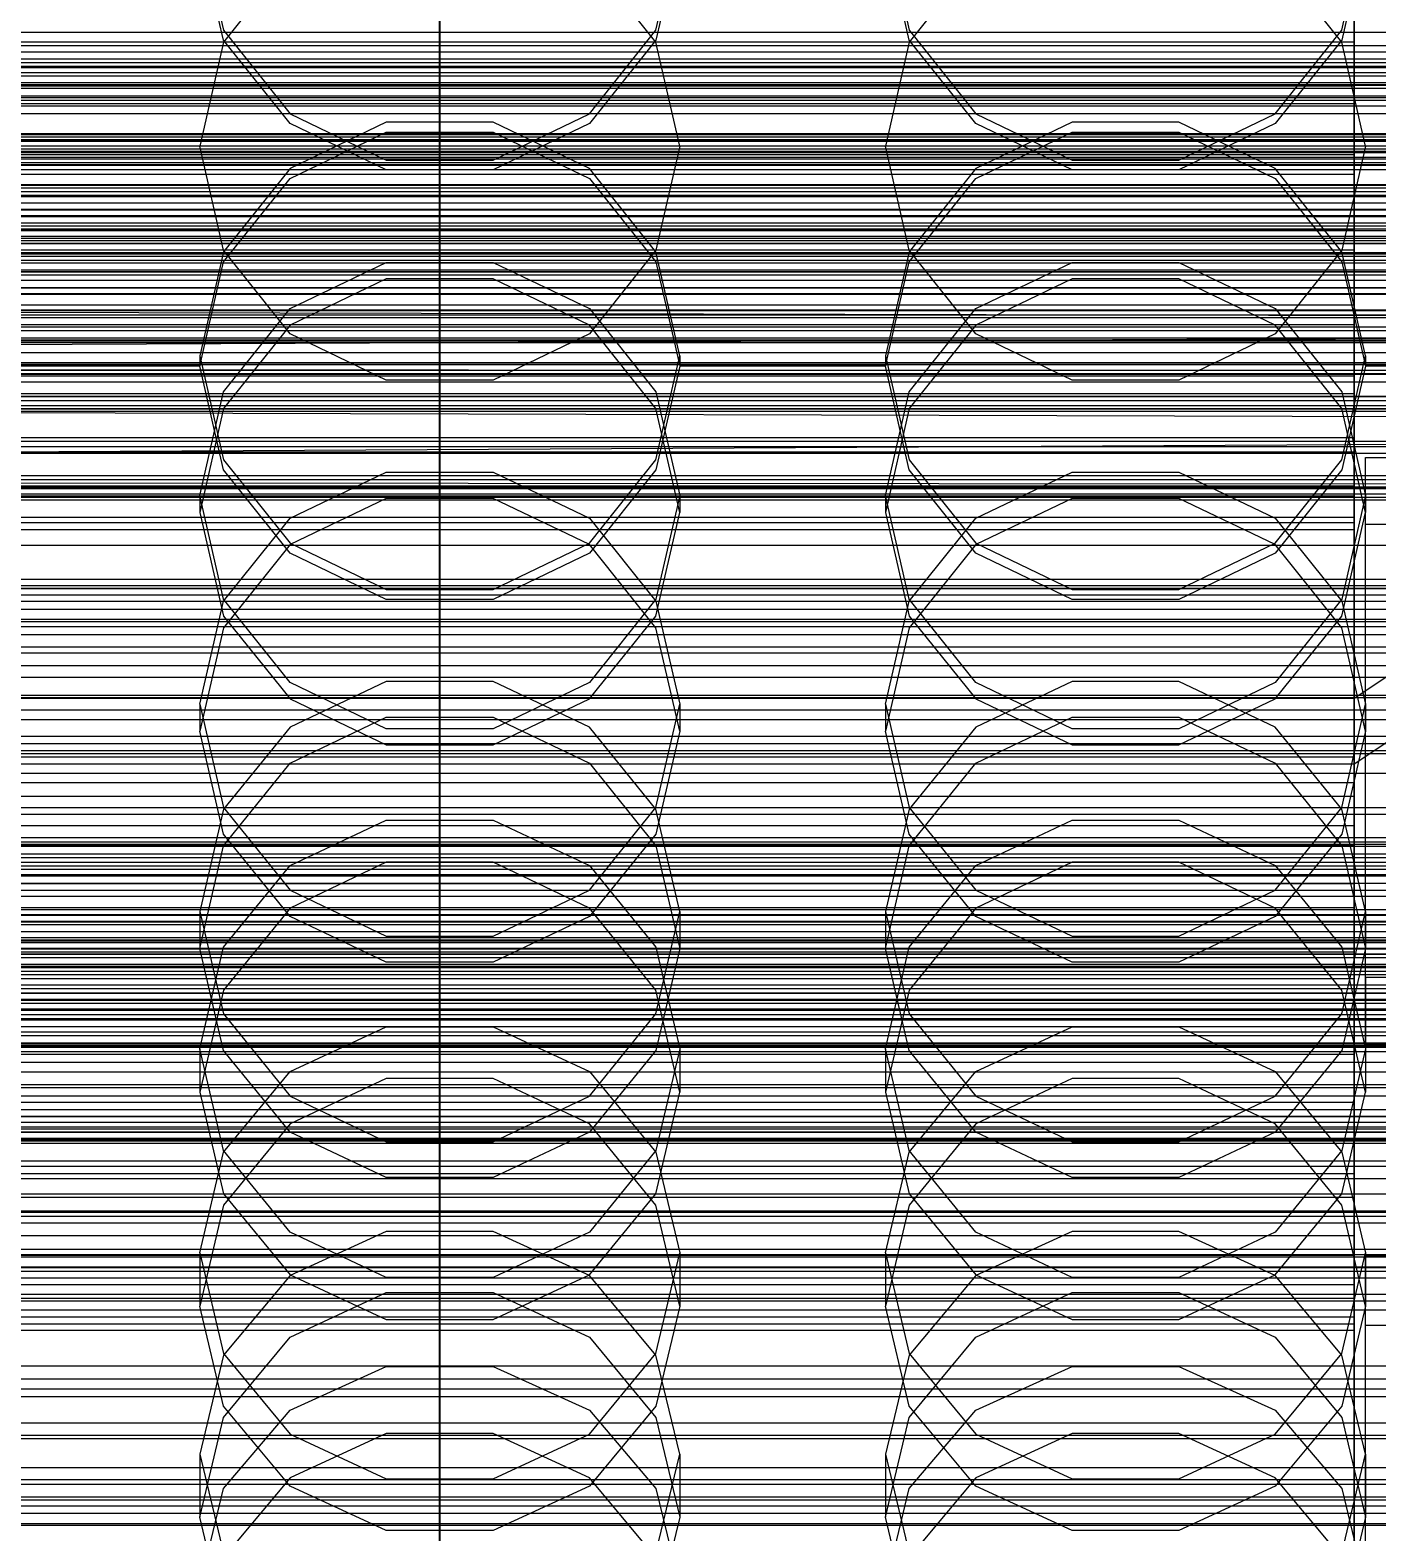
# Model space of a CAD drawing. Header units: millimetres. Extents: x -1970 to 59977, y -65068 to 6837.
# Drawn here: x 14.2 to 132, y -34396.3 to -34264.8 of the extents above; entities that cross this region are included whole.
import ezdxf

# ---------------------------------------------------------------- set-up
doc = ezdxf.new("R2010")
doc.units = ezdxf.units.MM
for name, color, linetype, lineweight in [('COTAS_O', 1, 'Continuous', 0), ('frontal_briquetadora', 7, 'Continuous', 0), ('frontal_C01', 7, 'Continuous', 0), ('frontal_C02', 7, 'Continuous', 0), ('frontal_C03', 7, 'Continuous', 0), ('frontal_secador', 7, 'Continuous', 0), ('frontal_tolva', 7, 'Continuous', 0)]:
    doc.layers.add(name, color=color, linetype=linetype, lineweight=lineweight)
doc.dimstyles.new('R19_100', dxfattribs={"dimtxt": 250, "dimasz": 150, "dimexe": 150, "dimexo": 80, "dimgap": 100, "dimtad": 1, "dimtih": 1, "dimtoh": 1, "dimdsep": 46, "dimcen": 0.09, "dimadec": 0, "dimazin": 0, "dimtfac": 1, "dimtdec": 4, "dimtofl": 0, "dimtmove": 0, "dimatfit": 3, "dimfxl": 1, "dimtolj": 1, "dimtzin": 0, "dimarcsym": 0})

# ---------------------------------------------------------------- blocks, each defined once
blk = doc.blocks.new('*D39')
at = {"layer": 'COTAS_O', "color": 0, "lineweight": -2, "transparency": 16777216}
for p, q in [((-1725, -34320), (-1725, -33550)), ((1725, -34320), (1725, -33550)), ((-1575, -33700), (1575, -33700))]:
    blk.add_line(p, q, dxfattribs=at)
at = {"layer": 'COTAS_O', "color": 0, "transparency": 16777216}
for points in [[(-1575, -33675), (-1575, -33725), (-1725, -33700)], [(1575, -33675), (1575, -33725), (1725, -33700)]]:
    blk.add_solid(points, dxfattribs=at)
at = {"layer": 'Defpoints', "color": 0, "transparency": 16777216}
for p in [(1725, -33700), (-1725, -34400), (1725, -34400)]:
    blk.add_point(p, dxfattribs=at)
blk = doc.blocks.new('*D42')
at = {"layer": 'COTAS_O', "color": 0, "lineweight": -2, "transparency": 16777216}
for p, q in [((-570, -33700), (200, -33700)), ((50, -34750), (50, -33850)), ((-570, -34900), (200, -34900))]:
    blk.add_line(p, q, dxfattribs=at)
at = {"layer": 'COTAS_O', "color": 0, "transparency": 16777216}
for points in [[(25, -33850), (75, -33850), (50, -33700)], [(25, -34750), (75, -34750), (50, -34900)]]:
    blk.add_solid(points, dxfattribs=at)
at = {"layer": 'Defpoints', "color": 0, "transparency": 16777216}
for p in [(-650, -33700), (50, -33700), (-650, -34900)]:
    blk.add_point(p, dxfattribs=at)
blk = doc.blocks.new('*D43')
at = {"layer": 'COTAS_O', "color": 0, "lineweight": -2, "transparency": 16777216}
for p, q in [((-650, -34820), (-650, -34050)), ((650, -34820), (650, -34050)), ((-500, -34200), (500, -34200))]:
    blk.add_line(p, q, dxfattribs=at)
at = {"layer": 'COTAS_O', "color": 0, "transparency": 16777216}
for points in [[(-500, -34175), (-500, -34225), (-650, -34200)], [(500, -34175), (500, -34225), (650, -34200)]]:
    blk.add_solid(points, dxfattribs=at)
at = {"layer": 'Defpoints', "color": 0, "transparency": 16777216}
for p in [(650, -34200), (-650, -34900), (650, -34900)]:
    blk.add_point(p, dxfattribs=at)

msp = doc.modelspace()

# ---------------------------------------------------------------- linework, layer by layer
at = {"layer": 'frontal_briquetadora'}
for p, q in [((29, -34255.753), (31.08, -34264.86)), ((68.92, -34264.86), (71, -34255.753)), ((89, -34255.753), (91.08, -34264.86)), ((128.92, -34264.86), (131, -34255.753)), ((31.08, -34265.737), (29, -34256.636)), ((71, -34256.636), (68.92, -34265.737)), ((91.08, -34265.737), (89, -34256.636)), ((131, -34256.636), (128.92, -34265.737)), ((36.906, -34258.582), (31.08, -34265.888)), ((68.92, -34265.888), (63.094, -34258.582)), ((96.906, -34258.582), (91.08, -34265.888)), ((128.92, -34265.888), (123.094, -34258.582)), ((-160, -34265.027), (200, -34265.027)), ((31.08, -34264.86), (36.906, -34272.168)), ((63.094, -34272.168), (68.92, -34264.86)), ((91.08, -34264.86), (96.906, -34272.168)), ((123.094, -34272.168), (128.92, -34264.86)), ((31.08, -34265.888), (29, -34275)), ((36.907, -34273.035), (31.08, -34265.737)), ((68.92, -34265.737), (63.093, -34273.035)), ((71, -34275), (68.92, -34265.888)), ((91.08, -34265.888), (89, -34275)), ((96.907, -34273.035), (91.08, -34265.737)), ((128.92, -34265.737), (123.093, -34273.035)), ((131, -34275), (128.92, -34265.888)), ((200, -34268.884), (-160, -34268.884)), ((36.906, -34272.168), (45.326, -34276.228)), ((45.327, -34272.915), (36.907, -34276.965)), ((45.327, -34277.085), (36.907, -34273.035)), ((54.673, -34272.915), (45.327, -34272.915)), ((63.093, -34276.965), (54.673, -34272.915)), ((63.093, -34273.035), (54.673, -34277.085)), ((54.674, -34276.228), (63.094, -34272.168)), ((96.906, -34272.168), (105.326, -34276.228)), ((105.327, -34272.915), (96.907, -34276.965)), ((105.327, -34277.085), (96.907, -34273.035)), ((114.673, -34272.915), (105.327, -34272.915)), ((123.093, -34276.965), (114.673, -34272.915)), ((123.093, -34273.035), (114.673, -34277.085)), ((114.674, -34276.228), (123.094, -34272.168)), ((36.906, -34277.832), (45.326, -34273.772)), ((45.326, -34273.772), (54.674, -34273.772)), ((54.674, -34273.772), (63.094, -34277.832)), ((96.906, -34277.832), (105.326, -34273.772)), ((105.326, -34273.772), (114.674, -34273.772)), ((114.674, -34273.772), (123.094, -34277.832)), ((200, -34275), (-160, -34275)), ((29, -34275), (11, -34275)), ((31.08, -34284.112), (29, -34275)), ((71, -34275), (68.92, -34284.112)), ((89, -34275), (71, -34275)), ((91.08, -34284.112), (89, -34275)), ((131, -34275), (128.92, -34284.112)), ((149, -34275), (131, -34275)), ((36.907, -34276.965), (31.08, -34284.263)), ((45.326, -34276.228), (54.674, -34276.228)), ((68.92, -34284.263), (63.093, -34276.965)), ((96.907, -34276.965), (91.08, -34284.263)), ((105.326, -34276.228), (114.674, -34276.228)), ((128.92, -34284.263), (123.093, -34276.965)), ((31.08, -34285.14), (36.906, -34277.832)), ((54.673, -34277.085), (45.327, -34277.085)), ((63.094, -34277.832), (68.92, -34285.14)), ((91.08, -34285.14), (96.906, -34277.832)), ((114.673, -34277.085), (105.327, -34277.085)), ((123.094, -34277.832), (128.92, -34285.14)), ((200, -34281.116), (-160, -34281.116)), ((31.08, -34284.263), (29, -34293.364)), ((36.906, -34291.418), (31.08, -34284.112)), ((68.92, -34284.112), (63.094, -34291.418)), ((71, -34293.364), (68.92, -34284.263)), ((91.08, -34284.263), (89, -34293.364)), ((96.906, -34291.418), (91.08, -34284.112)), ((128.92, -34284.112), (123.094, -34291.418)), ((131, -34293.364), (128.92, -34284.263)), ((-160, -34284.973), (200, -34284.973)), ((29, -34294.247), (31.08, -34285.14)), ((36.907, -34289.221), (45.327, -34285.179)), ((45.327, -34285.179), (54.673, -34285.179)), ((54.673, -34285.179), (63.093, -34289.221)), ((68.92, -34285.14), (71, -34294.247)), ((89, -34294.247), (91.08, -34285.14)), ((96.907, -34289.221), (105.327, -34285.179)), ((105.327, -34285.179), (114.673, -34285.179)), ((114.673, -34285.179), (123.093, -34289.221)), ((128.92, -34285.14), (131, -34294.247)), ((45.326, -34286.607), (36.906, -34290.664)), ((54.674, -34286.607), (45.326, -34286.607)), ((63.094, -34290.664), (54.674, -34286.607)), ((105.326, -34286.607), (96.906, -34290.664)), ((114.674, -34286.607), (105.326, -34286.607)), ((123.094, -34290.664), (114.674, -34286.607)), ((-160, -34289.389), (200, -34289.389)), ((31.08, -34296.503), (36.907, -34289.221)), ((63.093, -34289.221), (68.92, -34296.503)), ((91.08, -34296.503), (96.907, -34289.221)), ((123.093, -34289.221), (128.92, -34296.503)), ((36.906, -34290.664), (31.08, -34297.965)), ((45.326, -34295.473), (36.906, -34291.418)), ((63.094, -34291.418), (54.674, -34295.473)), ((68.92, -34297.964), (63.094, -34290.664)), ((96.906, -34290.664), (91.08, -34297.965)), ((105.326, -34295.473), (96.906, -34291.418)), ((123.094, -34291.418), (114.674, -34295.473)), ((128.92, -34297.964), (123.094, -34290.664)), ((29, -34293.364), (29, -34294.247)), ((29, -34293.364), (31.08, -34302.464)), ((68.92, -34302.464), (71, -34293.364)), ((71, -34293.364), (71, -34294.247)), ((89, -34293.364), (89, -34294.247)), ((89, -34293.364), (91.08, -34302.464)), ((128.92, -34302.464), (131, -34293.364)), ((131, -34293.364), (131, -34294.247)), ((29, -34294.247), (11, -34294.247)), ((31.08, -34303.343), (29, -34294.247)), ((71, -34294.247), (68.92, -34303.343)), ((89, -34294.247), (71, -34294.247)), ((91.08, -34303.343), (89, -34294.247)), ((131, -34294.247), (128.92, -34303.343)), ((149, -34294.247), (131, -34294.247)), ((29, -34305.584), (31.08, -34296.503)), ((54.674, -34295.473), (45.326, -34295.473)), ((68.92, -34296.503), (71, -34305.584)), ((89, -34305.584), (91.08, -34296.503)), ((114.674, -34295.473), (105.326, -34295.473)), ((128.92, -34296.503), (131, -34305.584)), ((31.08, -34297.965), (29, -34307.055)), ((71, -34307.055), (68.92, -34297.964)), ((91.08, -34297.965), (89, -34307.055)), ((131, -34307.055), (128.92, -34297.964)), ((31.08, -34302.464), (36.907, -34309.762)), ((63.093, -34309.762), (68.92, -34302.464)), ((91.08, -34302.464), (96.907, -34309.762)), ((123.093, -34309.762), (128.92, -34302.464)), ((36.906, -34310.629), (31.08, -34303.343)), ((36.907, -34307.571), (45.327, -34303.551)), ((45.327, -34303.551), (54.673, -34303.551)), ((54.673, -34303.551), (63.093, -34307.571)), ((68.92, -34303.343), (63.094, -34310.629)), ((96.906, -34310.629), (91.08, -34303.343)), ((96.907, -34307.571), (105.327, -34303.551)), ((105.327, -34303.551), (114.673, -34303.551)), ((114.673, -34303.551), (123.093, -34307.571)), ((128.92, -34303.343), (123.094, -34310.629)), ((29, -34305.584), (29, -34307.055)), ((31.08, -34314.665), (29, -34305.584)), ((45.326, -34305.831), (36.906, -34309.876)), ((54.674, -34305.831), (45.326, -34305.831)), ((63.094, -34309.876), (54.674, -34305.831)), ((71, -34305.584), (68.92, -34314.665)), ((71, -34305.584), (71, -34307.055)), ((89, -34305.584), (89, -34307.055)), ((91.08, -34314.665), (89, -34305.584)), ((105.326, -34305.831), (96.906, -34309.876)), ((114.674, -34305.831), (105.326, -34305.831)), ((123.094, -34309.876), (114.674, -34305.831)), ((131, -34305.584), (128.92, -34314.665)), ((131, -34305.584), (131, -34307.055)), ((29, -34307.055), (31.08, -34316.128)), ((68.92, -34316.128), (71, -34307.055)), ((89, -34307.055), (91.08, -34316.128)), ((128.92, -34316.128), (131, -34307.055)), ((31.08, -34314.816), (36.907, -34307.571)), ((63.093, -34307.571), (68.92, -34314.816)), ((91.08, -34314.816), (96.907, -34307.571)), ((123.093, -34307.571), (128.92, -34314.816)), ((36.906, -34309.876), (31.08, -34317.151)), ((36.907, -34309.762), (45.327, -34313.812)), ((54.673, -34313.812), (63.093, -34309.762)), ((68.92, -34317.151), (63.094, -34309.876)), ((96.906, -34309.876), (91.08, -34317.151)), ((96.907, -34309.762), (105.327, -34313.812)), ((114.673, -34313.812), (123.093, -34309.762)), ((128.92, -34317.151), (123.094, -34309.876)), ((45.326, -34314.669), (36.906, -34310.629)), ((63.094, -34310.629), (54.674, -34314.669)), ((105.326, -34314.669), (96.906, -34310.629)), ((123.094, -34310.629), (114.674, -34314.669)), ((45.327, -34313.812), (54.673, -34313.812)), ((105.327, -34313.812), (114.673, -34313.812)), ((29, -34323.849), (31.08, -34314.816)), ((36.907, -34321.948), (31.08, -34314.665)), ((54.674, -34314.669), (45.326, -34314.669)), ((68.92, -34314.665), (63.093, -34321.948)), ((68.92, -34314.816), (71, -34323.849)), ((89, -34323.849), (91.08, -34314.816)), ((96.907, -34321.948), (91.08, -34314.665)), ((114.674, -34314.669), (105.326, -34314.669)), ((128.92, -34314.665), (123.093, -34321.948)), ((128.92, -34314.816), (131, -34323.849)), ((31.08, -34316.128), (36.906, -34323.39)), ((63.094, -34323.39), (68.92, -34316.128)), ((91.08, -34316.128), (96.906, -34323.39)), ((123.094, -34323.39), (128.92, -34316.128)), ((31.08, -34317.151), (29, -34326.199)), ((71, -34326.199), (68.92, -34317.151)), ((91.08, -34317.151), (89, -34326.199)), ((131, -34326.199), (128.92, -34317.151)), ((45.327, -34321.854), (36.907, -34325.844)), ((45.327, -34325.989), (36.907, -34321.948)), ((54.673, -34321.854), (45.327, -34321.854)), ((63.093, -34325.844), (54.673, -34321.854)), ((63.093, -34321.948), (54.673, -34325.989)), ((105.327, -34321.854), (96.907, -34325.844)), ((105.327, -34325.989), (96.907, -34321.948)), ((114.673, -34321.854), (105.327, -34321.854)), ((123.093, -34325.844), (114.673, -34321.854)), ((123.093, -34321.948), (114.673, -34325.989)), ((29, -34323.849), (29, -34326.199)), ((29, -34323.849), (31.08, -34332.883)), ((36.906, -34323.39), (45.326, -34327.416)), ((54.674, -34327.416), (63.094, -34323.39)), ((68.92, -34332.883), (71, -34323.849)), ((71, -34323.849), (71, -34326.199)), ((89, -34323.849), (89, -34326.199)), ((89, -34323.849), (91.08, -34332.883)), ((96.906, -34323.39), (105.326, -34327.416)), ((114.674, -34327.416), (123.094, -34323.39)), ((128.92, -34332.883), (131, -34323.849)), ((131, -34323.849), (131, -34326.199)), ((36.906, -34329.005), (45.326, -34324.981)), ((45.326, -34324.981), (54.674, -34324.981)), ((54.674, -34324.981), (63.094, -34329.005)), ((96.906, -34329.005), (105.326, -34324.981)), ((105.326, -34324.981), (114.674, -34324.981)), ((114.674, -34324.981), (123.094, -34329.005)), ((31.08, -34335.219), (29, -34326.199)), ((36.907, -34325.844), (31.08, -34333.033)), ((54.673, -34325.989), (45.327, -34325.989)), ((68.92, -34333.033), (63.093, -34325.844)), ((71, -34326.199), (68.92, -34335.22)), ((91.08, -34335.219), (89, -34326.199)), ((96.907, -34325.844), (91.08, -34333.033)), ((114.673, -34325.989), (105.327, -34325.989)), ((128.92, -34333.033), (123.093, -34325.844)), ((131, -34326.199), (128.92, -34335.22)), ((45.326, -34327.416), (54.674, -34327.416)), ((105.326, -34327.416), (114.674, -34327.416)), ((31.08, -34336.235), (36.906, -34329.005)), ((63.094, -34329.005), (68.92, -34336.235)), ((91.08, -34336.235), (96.906, -34329.005)), ((123.094, -34329.005), (128.92, -34336.235)), ((31.08, -34333.033), (29, -34341.997)), ((31.08, -34332.883), (36.907, -34340.127)), ((63.093, -34340.127), (68.92, -34332.883)), ((71, -34341.997), (68.92, -34333.033)), ((91.08, -34333.033), (89, -34341.997)), ((91.08, -34332.883), (96.907, -34340.127)), ((123.093, -34340.127), (128.92, -34332.883)), ((131, -34341.997), (128.92, -34333.033)), ((36.907, -34337.96), (45.327, -34333.996)), ((45.327, -34333.996), (54.673, -34333.996)), ((54.673, -34333.996), (63.093, -34337.96)), ((96.907, -34337.96), (105.327, -34333.996)), ((105.327, -34333.996), (114.673, -34333.996)), ((114.673, -34333.996), (123.093, -34337.96)), ((36.906, -34342.432), (31.08, -34335.219)), ((68.92, -34335.22), (63.094, -34342.432)), ((96.906, -34342.432), (91.08, -34335.219)), ((128.92, -34335.22), (123.094, -34342.432)), ((29, -34345.219), (31.08, -34336.235)), ((68.92, -34336.235), (71, -34345.219)), ((89, -34345.219), (91.08, -34336.235)), ((128.92, -34336.235), (131, -34345.219)), ((31.08, -34345.102), (36.907, -34337.96)), ((45.326, -34337.684), (36.906, -34341.688)), ((54.674, -34337.684), (45.326, -34337.684)), ((63.094, -34341.688), (54.674, -34337.684)), ((63.093, -34337.96), (68.92, -34345.102)), ((91.08, -34345.102), (96.907, -34337.96)), ((105.326, -34337.684), (96.906, -34341.688)), ((114.674, -34337.684), (105.326, -34337.684)), ((123.094, -34341.688), (114.674, -34337.684)), ((123.093, -34337.96), (128.92, -34345.102)), ((36.907, -34340.127), (45.327, -34344.148)), ((54.673, -34344.148), (63.093, -34340.127)), ((96.907, -34340.127), (105.327, -34344.148)), ((114.673, -34344.148), (123.093, -34340.127)), ((29, -34341.997), (29, -34345.219)), ((29, -34341.997), (31.08, -34350.961)), ((36.906, -34341.688), (31.08, -34348.879)), ((45.326, -34346.427), (36.906, -34342.432)), ((63.094, -34342.432), (54.674, -34346.427)), ((68.92, -34348.879), (63.094, -34341.688)), ((68.92, -34350.961), (71, -34341.997)), ((71, -34341.997), (71, -34345.219)), ((89, -34341.997), (89, -34345.219)), ((89, -34341.997), (91.08, -34350.961)), ((96.906, -34341.688), (91.08, -34348.879)), ((105.326, -34346.427), (96.906, -34342.432)), ((123.094, -34342.432), (114.674, -34346.427)), ((128.92, -34348.879), (123.094, -34341.688)), ((128.92, -34350.961), (131, -34341.997)), ((131, -34341.997), (131, -34345.219)), ((29, -34354.009), (31.08, -34345.102)), ((31.08, -34354.166), (29, -34345.219)), ((45.327, -34344.148), (54.673, -34344.148)), ((68.92, -34345.102), (71, -34354.009)), ((71, -34345.219), (68.92, -34354.166)), ((89, -34354.009), (91.08, -34345.102)), ((91.08, -34354.166), (89, -34345.219)), ((105.327, -34344.148), (114.673, -34344.148)), ((128.92, -34345.102), (131, -34354.009)), ((131, -34345.219), (128.92, -34354.166)), ((54.674, -34346.427), (45.326, -34346.427)), ((114.674, -34346.427), (105.326, -34346.427)), ((31.08, -34348.879), (29, -34357.809)), ((71, -34357.809), (68.92, -34348.879)), ((91.08, -34348.879), (89, -34357.809)), ((131, -34357.809), (128.92, -34348.879)), ((31.08, -34350.961), (36.907, -34358.15)), ((63.093, -34358.15), (68.92, -34350.961)), ((91.08, -34350.961), (96.907, -34358.15)), ((123.093, -34358.15), (128.92, -34350.961)), ((36.907, -34356.004), (45.327, -34352.087)), ((45.327, -34352.087), (54.673, -34352.087)), ((54.673, -34352.087), (63.093, -34356.004)), ((96.907, -34356.004), (105.327, -34352.087)), ((105.327, -34352.087), (114.673, -34352.087)), ((114.673, -34352.087), (123.093, -34356.004)), ((29, -34354.009), (29, -34357.809)), ((31.08, -34362.915), (29, -34354.009)), ((36.906, -34361.311), (31.08, -34354.166)), ((68.92, -34354.166), (63.094, -34361.311)), ((71, -34354.009), (68.92, -34362.915)), ((71, -34354.009), (71, -34357.809)), ((89, -34354.009), (89, -34357.809)), ((91.08, -34362.915), (89, -34354.009)), ((96.906, -34361.311), (91.08, -34354.166)), ((128.92, -34354.166), (123.094, -34361.311)), ((131, -34354.009), (128.92, -34362.915)), ((131, -34354.009), (131, -34357.809)), ((31.08, -34363.062), (36.907, -34356.004)), ((45.326, -34356.608), (36.906, -34360.574)), ((54.674, -34356.608), (45.326, -34356.608)), ((63.094, -34360.574), (54.674, -34356.608)), ((63.093, -34356.004), (68.92, -34363.062)), ((91.08, -34363.062), (96.907, -34356.004)), ((105.326, -34356.608), (96.906, -34360.574)), ((114.674, -34356.608), (105.326, -34356.608)), ((123.094, -34360.574), (114.674, -34356.608)), ((123.093, -34356.004), (128.92, -34363.062)), ((29, -34357.809), (31.08, -34366.693)), ((36.907, -34358.15), (45.327, -34362.14)), ((54.673, -34362.14), (63.093, -34358.15)), ((68.92, -34366.693), (71, -34357.809)), ((89, -34357.809), (91.08, -34366.693)), ((96.907, -34358.15), (105.327, -34362.14)), ((114.673, -34362.14), (123.093, -34358.15)), ((128.92, -34366.693), (131, -34357.809)), ((36.906, -34360.574), (31.08, -34367.693)), ((68.92, -34367.692), (63.094, -34360.574)), ((96.906, -34360.574), (91.08, -34367.693)), ((128.92, -34367.692), (123.094, -34360.574)), ((45.326, -34365.266), (36.906, -34361.311)), ((45.327, -34362.14), (54.673, -34362.14)), ((63.094, -34361.311), (54.674, -34365.266)), ((105.326, -34365.266), (96.906, -34361.311)), ((105.327, -34362.14), (114.673, -34362.14)), ((123.094, -34361.311), (114.674, -34365.266)), ((29, -34371.863), (31.08, -34363.062)), ((36.907, -34370.057), (31.08, -34362.915)), ((68.92, -34362.915), (63.093, -34370.057)), ((68.92, -34363.062), (71, -34371.863)), ((89, -34371.863), (91.08, -34363.062)), ((96.907, -34370.057), (91.08, -34362.915)), ((128.92, -34362.915), (123.093, -34370.057)), ((128.92, -34363.062), (131, -34371.863)), ((54.674, -34365.266), (45.326, -34365.266)), ((114.674, -34365.266), (105.326, -34365.266)), ((31.08, -34367.693), (29, -34376.522)), ((31.08, -34366.693), (36.906, -34373.784)), ((63.094, -34373.784), (68.92, -34366.693)), ((71, -34376.522), (68.92, -34367.692)), ((91.08, -34367.693), (89, -34376.522)), ((91.08, -34366.693), (96.906, -34373.784)), ((123.094, -34373.784), (128.92, -34366.693)), ((131, -34376.522), (128.92, -34367.692)), ((45.327, -34369.992), (36.907, -34373.853)), ((45.327, -34374.021), (36.907, -34370.057)), ((54.673, -34369.992), (45.327, -34369.992)), ((63.093, -34373.853), (54.673, -34369.992)), ((63.093, -34370.057), (54.673, -34374.021)), ((105.327, -34369.992), (96.907, -34373.853)), ((105.327, -34374.021), (96.907, -34370.057)), ((114.673, -34369.992), (105.327, -34369.992)), ((123.093, -34373.853), (114.673, -34369.992)), ((123.093, -34370.057), (114.673, -34374.021)), ((29, -34371.863), (29, -34376.522)), ((29, -34371.863), (31.08, -34380.664)), ((68.92, -34380.664), (71, -34371.863)), ((71, -34371.863), (71, -34376.522)), ((89, -34371.863), (89, -34376.522)), ((89, -34371.863), (91.08, -34380.664)), ((128.92, -34380.664), (131, -34371.863)), ((131, -34371.863), (131, -34376.522)), ((36.907, -34373.853), (31.08, -34380.809)), ((36.906, -34373.784), (45.326, -34377.708)), ((54.673, -34374.021), (45.327, -34374.021)), ((54.674, -34377.708), (63.094, -34373.784)), ((68.92, -34380.809), (63.093, -34373.853)), ((96.907, -34373.853), (91.08, -34380.809)), ((96.906, -34373.784), (105.326, -34377.708)), ((114.673, -34374.021), (105.327, -34374.021)), ((114.674, -34377.708), (123.094, -34373.784)), ((128.92, -34380.809), (123.093, -34373.853)), ((36.906, -34379.254), (45.326, -34375.335)), ((45.326, -34375.335), (54.674, -34375.335)), ((54.674, -34375.335), (63.094, -34379.254)), ((96.906, -34379.254), (105.326, -34375.335)), ((105.326, -34375.335), (114.674, -34375.335)), ((114.674, -34375.335), (123.094, -34379.254)), ((31.08, -34385.296), (29, -34376.522)), ((71, -34376.522), (68.92, -34385.296)), ((91.08, -34385.296), (89, -34376.522)), ((131, -34376.522), (128.92, -34385.296)), ((45.326, -34377.708), (54.674, -34377.708)), ((105.326, -34377.708), (114.674, -34377.708)), ((31.08, -34386.283), (36.906, -34379.254)), ((63.094, -34379.254), (68.92, -34386.283)), ((91.08, -34386.283), (96.906, -34379.254)), ((123.094, -34379.254), (128.92, -34386.283)), ((31.08, -34380.809), (29, -34389.484)), ((31.08, -34380.664), (36.907, -34387.722)), ((63.093, -34387.722), (68.92, -34380.664)), ((71, -34389.484), (68.92, -34380.809)), ((91.08, -34380.809), (89, -34389.484)), ((91.08, -34380.664), (96.907, -34387.722)), ((123.093, -34387.722), (128.92, -34380.664)), ((131, -34389.484), (128.92, -34380.809)), ((36.907, -34385.622), (45.327, -34381.804)), ((45.327, -34381.804), (54.673, -34381.804)), ((54.673, -34381.804), (63.093, -34385.622)), ((96.907, -34385.622), (105.327, -34381.804)), ((105.327, -34381.804), (114.673, -34381.804)), ((114.673, -34381.804), (123.093, -34385.622)), ((36.906, -34392.292), (31.08, -34385.296)), ((31.08, -34392.502), (36.907, -34385.622)), ((63.093, -34385.622), (68.92, -34392.502)), ((68.92, -34385.296), (63.094, -34392.292)), ((96.906, -34392.292), (91.08, -34385.296)), ((91.08, -34392.502), (96.907, -34385.622)), ((123.093, -34385.622), (128.92, -34392.502)), ((128.92, -34385.296), (123.094, -34392.292)), ((29, -34394.99), (31.08, -34386.283)), ((68.92, -34386.283), (71, -34394.99)), ((89, -34394.99), (91.08, -34386.283)), ((128.92, -34386.283), (131, -34394.99)), ((45.326, -34387.688), (36.906, -34391.571)), ((36.907, -34387.722), (45.327, -34391.639)), ((54.674, -34387.688), (45.326, -34387.688)), ((54.673, -34391.639), (63.093, -34387.722)), ((63.094, -34391.571), (54.674, -34387.688)), ((105.326, -34387.688), (96.906, -34391.571)), ((96.907, -34387.722), (105.327, -34391.639)), ((114.674, -34387.688), (105.326, -34387.688)), ((114.673, -34391.639), (123.093, -34387.722)), ((123.094, -34391.571), (114.674, -34387.688)), ((29, -34389.484), (29, -34394.99)), ((29, -34389.484), (31.08, -34398.159)), ((68.92, -34398.159), (71, -34389.484)), ((71, -34389.484), (71, -34394.99)), ((89, -34389.484), (89, -34394.99)), ((89, -34389.484), (91.08, -34398.159)), ((128.92, -34398.159), (131, -34389.484)), ((131, -34389.484), (131, -34394.99)), ((29, -34401.081), (31.08, -34392.502)), ((36.906, -34391.571), (31.08, -34398.53)), ((45.326, -34396.159), (36.906, -34392.292)), ((45.327, -34391.639), (54.673, -34391.639)), ((63.094, -34392.292), (54.674, -34396.159)), ((68.92, -34398.53), (63.094, -34391.571)), ((68.92, -34392.502), (71, -34401.081)), ((89, -34401.081), (91.08, -34392.502)), ((96.906, -34391.571), (91.08, -34398.53)), ((105.326, -34396.159), (96.906, -34392.292)), ((105.327, -34391.639), (114.673, -34391.639)), ((123.094, -34392.292), (114.674, -34396.159)), ((128.92, -34398.53), (123.094, -34391.571)), ((128.92, -34392.502), (131, -34401.081)), ((31.08, -34403.634), (29, -34394.99)), ((71, -34394.99), (68.92, -34403.634)), ((91.08, -34403.634), (89, -34394.99)), ((131, -34394.99), (128.92, -34403.634)), ((54.674, -34396.159), (45.326, -34396.159)), ((114.674, -34396.159), (105.326, -34396.159))]:
    msp.add_line(p, q, dxfattribs=at)
at = {"layer": 'frontal_C01'}
for p, q in [((130, -34323.357), (130, -34026.66)), ((130, -34032.379), (130, -34329.075)), ((228.298, -34257.758), (130, -34323.357)), ((130, -34329.075), (228.298, -34263.476)), ((130, -34323.357), (0, -34323.357)), ((130, -34620.053), (130, -34323.357)), ((-130, -34327.899), (130, -34327.899)), ((130, -34328.451), (130, -34327.899)), ((130, -34327.899), (130, -34329.075)), ((-130, -34328.451), (130, -34328.451)), ((-130, -34329.075), (130, -34329.075)), ((0, -34329.075), (130, -34329.075)), ((130, -34330.695), (130, -34328.451)), ((130, -34329.075), (130, -34625.771)), ((130, -34329.075), (130, -34331.9)), ((-130, -34330.695), (130, -34330.695)), ((130, -34334.477), (130, -34330.695)), ((-130, -34331.9), (130, -34331.9)), ((130, -34331.9), (130, -34336.182)), ((-130, -34334.477), (130, -34334.477)), ((130, -34339.54), (130, -34334.477)), ((-130, -34336.182), (130, -34336.182)), ((130, -34336.182), (130, -34341.628)), ((-130, -34339.54), (130, -34339.54)), ((130, -34345.539), (130, -34339.54)), ((-130, -34341.628), (130, -34341.628)), ((130, -34341.628), (130, -34347.868)), ((-148, -34344.28), (148, -34344.28)), ((-148, -34344.476), (148, -34344.476)), ((-148, -34344.697), (148, -34344.697)), ((-148, -34345.271), (148, -34345.271)), ((-148, -34345.698), (148, -34345.698)), ((-148, -34346.611), (148, -34346.611)), ((130, -34345.539), (-130, -34345.539)), ((130, -34352.064), (130, -34345.539)), ((-148, -34347.215), (148, -34347.215)), ((-130, -34347.868), (130, -34347.868)), ((130, -34347.868), (130, -34354.476)), ((-148, -34348.405), (148, -34348.405)), ((-148, -34349.145), (148, -34349.145)), ((148, -34350.531), (-148, -34350.531)), ((-148, -34351.356), (148, -34351.356)), ((-148, -34352.843), (148, -34352.843)), ((-130, -34352.064), (130, -34352.064)), ((130, -34358.672), (130, -34352.064)), ((-148, -34353.697), (148, -34353.697)), ((-130, -34354.476), (130, -34354.476)), ((130, -34354.476), (130, -34361.001)), ((-148, -34355.184), (148, -34355.184)), ((-148, -34356.009), (148, -34356.009)), ((-148, -34357.395), (148, -34357.395)), ((-148, -34358.135), (148, -34358.135)), ((-148, -34359.325), (148, -34359.325)), ((-130, -34358.672), (130, -34358.672)), ((130, -34364.911), (130, -34358.672)), ((-148, -34359.929), (148, -34359.929)), ((-148, -34360.842), (148, -34360.842)), ((-130, -34361.001), (130, -34361.001)), ((130, -34361.001), (130, -34367)), ((-148, -34361.269), (148, -34361.269)), ((-148, -34361.843), (148, -34361.843)), ((-148, -34362.064), (148, -34362.064)), ((-148, -34362.26), (148, -34362.26)), ((-130, -34364.911), (130, -34364.911)), ((130, -34370.358), (130, -34364.911)), ((-130, -34367), (130, -34367)), ((130, -34367), (130, -34372.063)), ((-130, -34370.358), (130, -34370.358)), ((130, -34374.639), (130, -34370.358)), ((-130, -34372.063), (130, -34372.063)), ((130, -34372.063), (130, -34375.845)), ((131, -34378.222), (131, -34372.135)), ((131, -34372.135), (149, -34372.135)), ((131, -34417.476), (131, -34372.135)), ((-130, -34374.639), (130, -34374.639)), ((130, -34377.465), (130, -34374.639)), ((-130, -34375.845), (130, -34375.845)), ((130, -34375.845), (130, -34378.089)), ((-130, -34377.465), (130, -34377.465)), ((-130, -34378.089), (130, -34378.089)), ((130, -34378.641), (130, -34377.465)), ((130, -34378.089), (130, -34378.641)), ((149, -34378.222), (131, -34378.222)), ((131, -34423.564), (131, -34378.222)), ((-130, -34378.641), (130, -34378.641))]:
    msp.add_line(p, q, dxfattribs=at)
at = {"layer": 'frontal_C02'}
for p, q in [((130, -34537.975), (130, -34253.153)), ((130, -34258.894), (130, -34543.716)), ((130, -34261.644), (130, -34265.861)), ((130, -34269.728), (130, -34264.611)), ((-130, -34265.861), (130, -34265.861)), ((130, -34265.861), (130, -34271.258)), ((-130, -34269.728), (130, -34269.728)), ((130, -34275.762), (130, -34269.728)), ((-130, -34271.258), (130, -34271.258)), ((130, -34271.258), (130, -34277.469)), ((-148, -34274.191), (148, -34274.191)), ((-148, -34274.416), (148, -34274.416)), ((-148, -34274.578), (148, -34274.578)), ((-148, -34275.239), (148, -34275.239)), ((-148, -34275.553), (148, -34275.553)), ((450, -34276.459), (-450, -34276.459)), ((-148, -34276.604), (148, -34276.604)), ((-148, -34277.047), (148, -34277.047)), ((130, -34275.762), (-130, -34275.762)), ((130, -34282.302), (130, -34275.762)), ((-130, -34277.469), (130, -34277.469)), ((130, -34277.469), (130, -34284.069)), ((-148, -34278.417), (148, -34278.417)), ((-148, -34278.959), (148, -34278.959)), ((148, -34280.555), (-148, -34280.555)), ((-148, -34281.16), (148, -34281.16)), ((-130, -34282.302), (130, -34282.302)), ((130, -34288.902), (130, -34282.302)), ((-148, -34282.872), (148, -34282.872)), ((-148, -34283.499), (148, -34283.499)), ((-130, -34284.069), (130, -34284.069)), ((130, -34284.069), (130, -34290.609)), ((-148, -34285.211), (148, -34285.211)), ((-148, -34285.816), (148, -34285.816)), ((-148, -34287.412), (148, -34287.412)), ((-148, -34287.954), (148, -34287.954)), ((-148, -34289.324), (148, -34289.324)), ((-148, -34289.767), (148, -34289.767)), ((-130, -34288.902), (130, -34288.902)), ((130, -34295.113), (130, -34288.902)), ((-148, -34290.818), (148, -34290.818)), ((-148, -34291.132), (148, -34291.132)), ((-130, -34290.609), (130, -34290.609)), ((130, -34290.609), (130, -34296.643)), ((-148, -34291.793), (148, -34291.793)), ((-148, -34291.955), (148, -34291.955)), ((-148, -34292.18), (148, -34292.18)), ((-130, -34295.113), (130, -34295.113)), ((130, -34300.51), (130, -34295.113)), ((-130, -34296.643), (130, -34296.643)), ((130, -34296.643), (130, -34301.76)), ((450, -34298.24), (-450, -34298.24)), ((-130, -34300.51), (130, -34300.51)), ((130, -34304.727), (130, -34300.51)), ((-130, -34301.76), (130, -34301.76)), ((130, -34301.76), (130, -34305.611)), ((131, -34308.104), (131, -34302.259)), ((131, -34302.259), (149, -34302.259)), ((131, -34347.78), (131, -34302.259)), ((-130, -34304.727), (130, -34304.727)), ((-130, -34305.611), (130, -34305.611)), ((130, -34307.476), (130, -34304.727)), ((130, -34305.611), (130, -34307.934)), ((-130, -34307.476), (130, -34307.476)), ((-130, -34307.934), (130, -34307.934)), ((-130, -34308.57), (130, -34308.57)), ((130, -34308.57), (130, -34307.476)), ((130, -34307.934), (130, -34308.57)), ((149, -34308.104), (131, -34308.104)), ((131, -34353.626), (131, -34308.104)), ((-450, -34309.931), (450, -34309.931)), ((-425, -34342.323), (425, -34342.323)), ((149, -34347.78), (131, -34347.78)), ((131, -34347.78), (131, -34353.626)), ((425, -34353.799), (-425, -34353.799)), ((131, -34353.626), (149, -34353.626)), ((425, -34357.17), (-425, -34357.17)), ((-425, -34368.646), (425, -34368.646))]:
    msp.add_line(p, q, dxfattribs=at)
at = {"layer": 'frontal_C03'}
for p, q in [((-1500, -34266.207), (1500, -34266.207)), ((-1500, -34266.757), (1500, -34266.757)), ((-1250, -34267.689), (1250, -34267.689)), ((-1500, -34268.12), (1500, -34268.12)), ((-1500, -34268.569), (1500, -34268.569)), ((-1500, -34269.615), (1500, -34269.615)), ((-1500, -34269.933), (1500, -34269.933)), ((-1250, -34269.42), (1250, -34269.42)), ((-1500, -34270.59), (1500, -34270.59)), ((-1500, -34270.754), (1500, -34270.754)), ((-1500, -34270.979), (1500, -34270.979)), ((1250, -34270.635), (-1250, -34270.635)), ((1250, -34271.516), (-1250, -34271.516)), ((1250, -34272.17), (-1250, -34272.17)), ((-1250, -34273.9), (1250, -34273.9)), ((1250, -34274.477), (-1250, -34274.477)), ((-1250, -34275.453), (1250, -34275.453)), ((-1250, -34275.534), (1250, -34275.534)), ((1250, -34278.387), (-1250, -34278.387)), ((-1250, -34279.3), (1250, -34279.3)), ((1250, -34279.444), (-1250, -34279.444)), ((-1250, -34280.567), (1250, -34280.567)), ((1250, -34281.751), (-1250, -34281.751)), ((1250, -34282.405), (-1250, -34282.405)), ((1250, -34283.286), (-1250, -34283.286)), ((-1250, -34283.52), (1250, -34283.52)), ((-1250, -34284.416), (1250, -34284.416)), ((-1250, -34286.272), (1250, -34286.272)), ((-1250, -34286.736), (1250, -34286.736)), ((-1250, -34287.369), (1250, -34287.369)), ((1250, -34293.092), (-1250, -34293.092)), ((1250, -34293.974), (-1250, -34293.974)), ((1250, -34294.627), (-1250, -34294.627)), ((1250, -34296.935), (-1250, -34296.935)), ((-1250, -34297.992), (1250, -34297.992)), ((1250, -34300.844), (-1250, -34300.844)), ((1250, -34301.902), (-1250, -34301.902)), ((1250, -34304.209), (-1250, -34304.209)), ((1250, -34304.862), (-1250, -34304.862)), ((1250, -34305.744), (-1250, -34305.744)), ((-1250, -34312.901), (1250, -34312.901)), ((-1250, -34313.698), (1250, -34313.698)), ((-1250, -34314.283), (1250, -34314.283)), ((1250, -34315.55), (-1250, -34315.55)), ((1250, -34316.431), (-1250, -34316.431)), ((-1250, -34316.621), (1250, -34316.621)), ((1250, -34317.085), (-1250, -34317.085)), ((-1250, -34317.75), (1250, -34317.75)), ((1250, -34319.392), (-1250, -34319.392)), ((-1250, -34320.45), (1250, -34320.45)), ((-1250, -34321.469), (1250, -34321.469)), ((-1250, -34323.066), (1250, -34323.066)), ((1250, -34323.302), (-1250, -34323.302)), ((1250, -34324.359), (-1250, -34324.359)), ((1250, -34326.667), (-1250, -34326.667)), ((1250, -34327.32), (-1250, -34327.32)), ((-1250, -34327.913), (1250, -34327.913)), ((1250, -34328.201), (-1250, -34328.201)), ((-1250, -34329.869), (1250, -34329.869)), ((-1268, -34335.887), (1268, -34335.887)), ((-1268, -34336.111), (1268, -34336.111)), ((-1250, -34335.513), (1250, -34335.513)), ((-1268, -34336.275), (1268, -34336.275)), ((-1268, -34336.933), (1268, -34336.933)), ((-1268, -34337.25), (1268, -34337.25)), ((-1268, -34338.296), (1268, -34338.296)), ((-1268, -34338.746), (1268, -34338.746)), ((1250, -34337.695), (-1250, -34337.695)), ((1250, -34338.008), (-1250, -34338.008)), ((-1268, -34340.109), (1268, -34340.109)), ((1250, -34338.889), (-1250, -34338.889)), ((1250, -34339.543), (-1250, -34339.543)), ((-1268, -34340.659), (1268, -34340.659)), ((-1268, -34342.246), (1268, -34342.246)), ((1250, -34341.85), (-1250, -34341.85)), ((1530, -34343.773), (-1530, -34343.773)), ((1268, -34342.86), (-1268, -34342.86)), ((-1250, -34342.907), (1250, -34342.907)), ((-1250, -34343.752), (1250, -34343.752)), ((-1268, -34344.563), (1268, -34344.563)), ((-1268, -34345.199), (1268, -34345.199)), ((1250, -34345.759), (-1250, -34345.759)), ((-1250, -34346.01), (1250, -34346.01)), ((-1268, -34346.902), (1268, -34346.902)), ((-1268, -34347.516), (1268, -34347.516)), ((1250, -34346.817), (-1250, -34346.817)), ((1530, -34348.773), (-1530, -34348.773)), ((-1268, -34349.103), (1268, -34349.103)), ((1250, -34349.124), (-1250, -34349.124)), ((-1268, -34349.653), (1268, -34349.653)), ((1250, -34349.778), (-1250, -34349.778)), ((1250, -34350.659), (-1250, -34350.659)), ((-1268, -34351.016), (1268, -34351.016)), ((-1268, -34351.466), (1268, -34351.466)), ((-1268, -34352.512), (1268, -34352.512)), ((-1268, -34352.829), (1268, -34352.829)), ((-1250, -34352.067), (1250, -34352.067)), ((-1268, -34353.487), (1268, -34353.487)), ((-1268, -34353.651), (1268, -34353.651)), ((-1268, -34353.875), (1268, -34353.875)), ((-1250, -34354.249), (1250, -34354.249)), ((-1250, -34359.893), (1250, -34359.893)), ((1250, -34360.465), (-1250, -34360.465)), ((1250, -34361.347), (-1250, -34361.347)), ((-1250, -34361.849), (1250, -34361.849)), ((1250, -34362), (-1250, -34362)), ((1250, -34364.308), (-1250, -34364.308)), ((-1250, -34365.365), (1250, -34365.365)), ((-1250, -34366.696), (1250, -34366.696)), ((1250, -34368.217), (-1250, -34368.217)), ((-1250, -34368.293), (1250, -34368.293)), ((1250, -34369.274), (-1250, -34369.274)), ((1250, -34371.582), (-1250, -34371.582)), ((-1250, -34372.012), (1250, -34372.012)), ((1250, -34372.235), (-1250, -34372.235)), ((1250, -34373.117), (-1250, -34373.117)), ((-1250, -34373.141), (1250, -34373.141)), ((-1250, -34375.479), (1250, -34375.479)), ((-1250, -34376.064), (1250, -34376.064)), ((-1250, -34376.861), (1250, -34376.861)), ((1250, -34382.923), (-1250, -34382.923)), ((1250, -34383.804), (-1250, -34383.804)), ((1250, -34384.458), (-1250, -34384.458)), ((1250, -34386.765), (-1250, -34386.765)), ((-1250, -34387.823), (1250, -34387.823)), ((1250, -34390.675), (-1250, -34390.675)), ((1250, -34391.732), (-1250, -34391.732)), ((1250, -34394.039), (-1250, -34394.039)), ((1250, -34394.693), (-1250, -34394.693)), ((-1500, -34395.695), (1500, -34395.695)), ((1250, -34395.574), (-1250, -34395.574))]:
    msp.add_line(p, q, dxfattribs=at)
at = {"layer": 'frontal_secador'}
for p, q in [((1250, -34267.382), (-1250, -34267.382)), ((-1250, -34268), (1250, -34268)), ((1250, -34269.689), (-1250, -34269.689)), ((1250, -34274), (-1250, -34274)), ((1250, -34274.545), (-1250, -34274.545)), ((1250, -34276), (-1250, -34276)), ((1250, -34276.144), (-1250, -34276.144)), ((1250, -34276.709), (-1250, -34276.709)), ((1250, -34278.686), (-1250, -34278.686)), ((1250, -34280), (-1250, -34280)), ((1320, -34282), (-1320, -34282)), ((1320, -34282.273), (-1320, -34282.273)), ((1250, -34282), (-1250, -34282)), ((1320, -34283.072), (-1320, -34283.072)), ((1320, -34284.343), (-1320, -34284.343)), ((1250, -34284.651), (-1250, -34284.651)), ((1320, -34286), (-1320, -34286)), ((1250, -34285.859), (-1250, -34285.859)), ((-1250, -34286), (1250, -34286)), ((1320, -34287.929), (-1320, -34287.929)), ((-422.12, -34288.52), (420.5, -34290.5)), ((-1320, -34290), (1320, -34290)), ((-1250, -34290), (1250, -34290)), ((-413.48, -34294.28), (420.5, -34290.5)), ((1320, -34292.071), (-1320, -34292.071)), ((1320, -34294), (-1320, -34294)), ((1250, -34294.141), (-1250, -34294.141)), ((-413.48, -34294.28), (410.42, -34294.82)), ((-407, -34295), (410.42, -34294.82)), ((407, -34295), (-407, -34295)), ((1320, -34295.657), (-1320, -34295.657)), ((1320, -34296.928), (-1320, -34296.928)), ((1320, -34297.727), (-1320, -34297.727)), ((1320, -34298), (-1320, -34298)), ((1250, -34297.285), (-1250, -34297.285)), ((1250, -34298), (-1250, -34298)), ((-431.48, -34297.08), (429.5, -34299.5)), ((-420.92, -34304.12), (429.5, -34299.5)), ((1250, -34301.314), (-1250, -34301.314)), ((1250, -34303.856), (-1250, -34303.856)), ((-420.92, -34304.12), (417.18, -34304.78)), ((1250, -34305.455), (-1250, -34305.455)), ((-413, -34305), (417.18, -34304.78)), ((413, -34305), (-413, -34305)), ((1250, -34306), (-1250, -34306)), ((1360, -34313.5), (-1360, -34313.5)), ((1250, -34313.75), (-1250, -34313.75)), ((1360, -34314.863), (-1360, -34314.863)), ((1360, -34318.859), (-1360, -34318.859)), ((1360, -34325.216), (-1360, -34325.216)), ((1360, -34333.5), (-1360, -34333.5)), ((1250, -34332.924), (-1250, -34332.924)), ((1360, -34343.147), (-1360, -34343.147)), ((-1360, -34353.5), (1360, -34353.5)), ((-1250, -34353.5), (1250, -34353.5)), ((1360, -34363.853), (-1360, -34363.853)), ((1360, -34373.5), (-1360, -34373.5)), ((1250, -34374.076), (-1250, -34374.076)), ((1360, -34381.784), (-1360, -34381.784)), ((1360, -34388.141), (-1360, -34388.141)), ((1360, -34392.137), (-1360, -34392.137)), ((1360, -34393.5), (-1360, -34393.5)), ((1250, -34393.25), (-1250, -34393.25))]:
    msp.add_line(p, q, dxfattribs=at)
at = {"layer": 'frontal_tolva'}
for p, q in [((-1821.5, -34350), (1821.5, -34350)), ((-1821.5, -34361), (1821.5, -34361))]:
    msp.add_line(p, q, dxfattribs=at)

# ---------------------------------------------------------------- dimensions: what is measured, and where the dimension line sits
at = {"layer": 'COTAS_O'}
for p1, p2, distance, picture, middle in [((-1725, -34400), (1725, -34400), 700, '*D39', (0, -33700)), ((-650, -34900), (-650, -33700), -700, '*D42', (50, -34300)), ((-650, -34900), (650, -34900), 700, '*D43', (0, -34200))]:
    dim = msp.add_aligned_dim(p1=p1, p2=p2, distance=distance, text='<> O', dimstyle='R19_100', dxfattribs=at)
    dim.commit()
    dim.dimension.update_dxf_attribs({"geometry": picture, "text_midpoint": middle})

doc.saveas('drawing.dxf')
